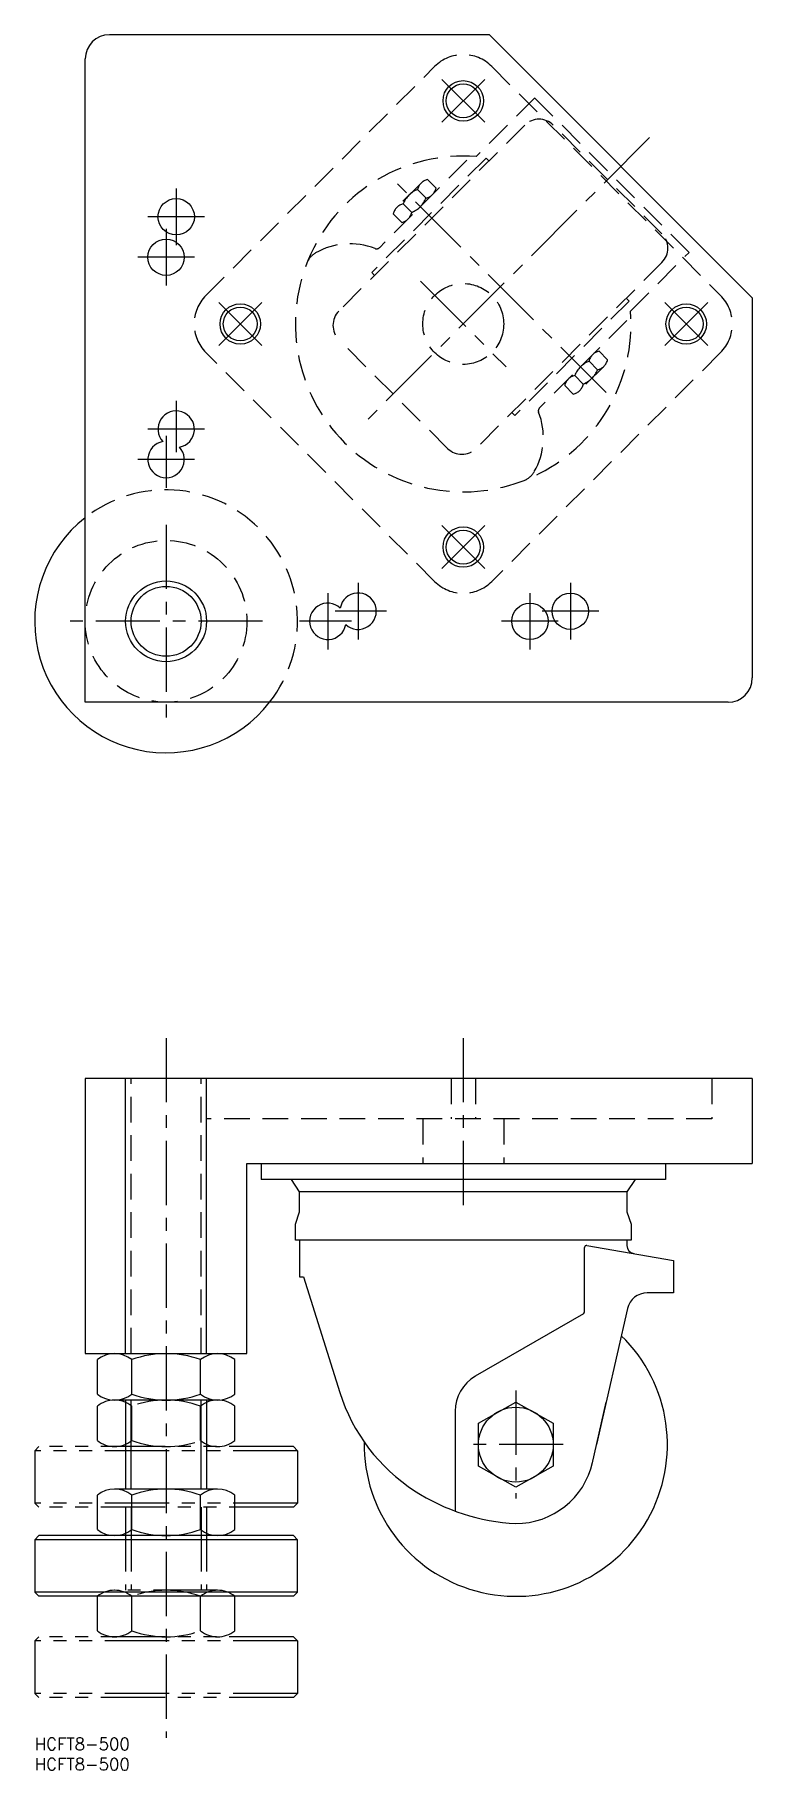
# Model space of a CAD drawing. Extents: x 0 to 178, y -8 to 421.
import ezdxf

# ---------------------------------------------------------------- set-up
doc = ezdxf.new("R2010")
doc.units = 0
doc.header["$LTSCALE"] = 0.5
for name, pattern in [('CENTER', [50.8, 31.75, -6.35, 6.35, -6.35]), ('DASHED', [19.05, 12.7, -6.35]), ('PHANTOM', [63.5, 31.75, -6.35, 6.35, -6.35, 6.35, -6.35])]:
    doc.linetypes.add(name, pattern=pattern)
for name, color, linetype in [('MSM_CENTER', 1, 'CENTER'), ('MSM_CONTINUOUS', 7, 'CONTINUOUS'), ('MSM_DASHED', 4, 'DASHED'), ('MSM_IMAGINARY', 6, 'PHANTOM'), ('MSM_NARROW', 5, 'CONTINUOUS'), ('MSM_PART_NUMBER', 7, 'CONTINUOUS')]:
    doc.layers.add(name, color=color, linetype=linetype)
doc.styles.get("Standard").update_dxf_attribs({"font": 'txt.shx', "height": 3, "bigfont": 'bigfont.shx'})

# ---------------------------------------------------------------- blocks, each defined once
blk = doc.blocks.new('*U2')
at = {"layer": 'MSM_PART_NUMBER'}
blk.add_text('HCFT8-500', height=3, dxfattribs=at).set_placement((0, -3))
blk = doc.blocks.new('*U3')
at = {"layer": 'MSM_PART_NUMBER'}
blk.add_text('HCFT8-500', height=3, dxfattribs=at).set_placement((0, -8))

msp = doc.modelspace()

# ---------------------------------------------------------------- linework, layer by layer
at = {"layer": 'MSM_CENTER'}
for p, q in [((111.3, 409.96), (100.7, 399.35)), ((100.7, 409.96), (111.3, 399.35)), ((152.07, 395.57), (81.6, 325.1)), ((35, 383), (35, 369)), ((141.36, 332.53), (89.03, 384.86)), ((42, 376), (28, 376)), ((32.5, 373), (32.5, 359)), ((39.5, 366), (25.5, 366)), ((95.39, 360.11), (116.61, 338.89)), ((56.15, 354.8), (45.54, 344.2)), ((45.54, 354.8), (56.15, 344.2)), ((166.46, 354.8), (155.85, 344.2)), ((155.85, 354.8), (166.46, 344.2)), ((35, 330.5), (35, 317.83)), ((42, 323.5), (28, 323.5)), ((32.5, 321.83), (32.5, 309)), ((39.5, 316), (25.5, 316)), ((32.5, 299.88), (32.5, 250.82)), ((111.3, 299.65), (100.7, 289.04)), ((100.7, 299.65), (111.3, 289.04)), ((80, 285.5), (80, 271.5)), ((132.5, 285.5), (132.5, 271.5)), ((72.5, 283), (72.5, 269)), ((122.5, 283), (122.5, 269)), ((56.38, 276), (7.32, 276)), ((78.33, 276), (65.5, 276)), ((87, 278.5), (74.33, 278.5)), ((129.5, 276), (115.5, 276)), ((139.5, 278.5), (125.5, 278.5)), ((32.5, 173), (32.5, 0)), ((106, 173), (106, 131.38)), ((119, 85.86), (119, 59.14)), ((130.75, 72.5), (107.25, 72.5))]:
    msp.add_line(p, q, dxfattribs=at)
at = {"layer": 'MSM_CONTINUOUS'}
for p, q in [((112.5, 421), (18.5, 421)), ((112.5, 421), (177.5, 356)), ((12.5, 256), (12.5, 415)), ((177.5, 356), (177.5, 262)), ((169.5, 256), (12.5, 256)), ((171.5, 256), (165.25, 256)), ((12.5, 163), (12.5, 95)), ((177.5, 163), (12.5, 163)), ((22.5, 95), (22.5, 163)), ((42.5, 95), (42.5, 163)), ((177.5, 163), (177.5, 142)), ((52.5, 95), (52.5, 142)), ((52.5, 142), (177.5, 142)), ((56, 142), (56, 138)), ((156, 142), (156, 138)), ((156, 138), (56, 138)), ((65.5, 135), (63.5, 138)), ((148.5, 138), (146.5, 135)), ((65.5, 130), (65.5, 135)), ((146.5, 135), (65.5, 135)), ((146.5, 135), (146.5, 130)), ((64.5, 127), (65.5, 130)), ((146.5, 130), (147.5, 127)), ((64.5, 123), (64.5, 127)), ((147.5, 127), (147.5, 123)), ((147.5, 123), (64.5, 123)), ((65.5, 123), (65.5, 114)), ((136, 105.29), (136, 121.23)), ((136.59, 121.72), (158, 118)), ((146.5, 123), (146.5, 121.68)), ((158, 118), (158, 110)), ((65.5, 114), (66.5, 114)), ((66.5, 114), (75.48, 85.38)), ((158, 110), (151.49, 110)), ((135.75, 104.86), (108.99, 89.39)), ((146.62, 106.11), (139, 72.5)), ((12.5, 95), (52.5, 95)), ((15.5, 85), (15.5, 93.5)), ((24, 85), (24, 93.5)), ((41, 85), (41, 93.5)), ((49.5, 85), (49.5, 93.5)), ((45.25, 83.5), (19.75, 83.5)), ((22.5, 83.5), (22.5, 61.5)), ((42.5, 83.5), (42.5, 61.5)), ((109.75, 77.84), (119, 83)), ((119, 83), (128.25, 77.84)), ((137.9, 67.69), (141.38, 83)), ((104, 80.73), (104, 56.06)), ((109.75, 67.16), (109.75, 77.84)), ((128.25, 77.84), (128.25, 67.16)), ((119, 62), (109.75, 67.16)), ((128.25, 67.16), (119, 62)), ((45.25, 61.5), (19.75, 61.5)), ((15.5, 51.5), (15.5, 60)), ((24, 51.5), (24, 60)), ((41, 51.5), (41, 60)), ((49.5, 51.5), (49.5, 60)), ((1, 50), (0, 49)), ((65, 49), (0, 49)), ((0, 49), (0, 36)), ((64, 50), (1, 50)), ((65, 49), (64, 50)), ((65, 36), (65, 49)), ((65, 36), (0, 36)), ((0, 36), (1, 35)), ((64, 35), (1, 35)), ((65, 36), (64, 35))]:
    msp.add_line(p, q, dxfattribs=at)
for centre, radius in [((106, 404.65), 5), ((106, 404.65), 4.19), ((35, 376), 4.5), ((32.5, 366), 4.5), ((50.85, 349.5), 5), ((50.85, 349.5), 4.19), ((161.15, 349.5), 5), ((161.15, 349.5), 4.19), ((106, 294.35), 5), ((106, 294.35), 4.19), ((32.5, 276), 10), ((32.5, 276), 8.65), ((122.5, 276), 4.5), ((132.5, 278.5), 4.5), ((119, 72.5), 9.25)]:
    msp.add_circle(centre, radius, dxfattribs=at)
for centre, radius, start, end in [((18.5, 415), 6, 90, 180), ((35, 323.5), 4.5, 280.1138, 223.0163), ((32.5, 316), 4.5, 100.1138, 43.0163), ((32.5, 276), 32.5, 127.9799, 322.0201), ((72.5, 276), 4.5, 46.9837, 349.8862), ((80, 278.5), 4.5, 226.9837, 169.8862), ((171.5, 262), 6, 270, 0), ((136.5, 121.23), 0.5, 80.1342, 180), ((148.5, 121.68), 2, 180, 260.1342), ((151.49, 105), 5, 90, 167.2288), ((135.5, 105.29), 0.5, 300.0333, 0), ((119, 72.5), 37.5, 179.0578, 45.8872), ((19.75, 88.23), 6.77, 51.1199, 128.8801), ((32.5, 70.17), 24.83, 69.984, 110.016), ((45.25, 88.23), 6.77, 51.1199, 128.8801), ((114, 80.73), 10, 120.0333, 180), ((19.75, 90.27), 6.77, 231.1199, 308.8801), ((32.5, 108.33), 24.83, 249.984, 290.016), ((45.25, 90.27), 6.77, 231.1199, 308.8801), ((118.42, 98.86), 45, 197.4246, 237.1004), ((119, 72.5), 19.51, 270, 347.0187), ((19.75, 54.73), 6.77, 51.1199, 128.8801), ((32.5, 36.67), 24.83, 69.984, 110.016), ((45.25, 54.73), 6.77, 51.1199, 128.8801), ((121.55, 103.69), 50.76, 237.1004, 267.1226), ((19.75, 56.77), 6.77, 231.1199, 308.8801), ((32.5, 74.83), 24.83, 249.984, 290.016), ((45.25, 56.77), 6.77, 231.1199, 308.8801)]:
    msp.add_arc(centre, radius, start, end, dxfattribs=at)
at = {"layer": 'MSM_DASHED'}
for p, q in [((42.36, 356.57), (98.93, 413.14)), ((113.07, 413.14), (169.64, 356.57)), ((123.68, 405.36), (109.19, 390.88)), ((161.86, 367.18), (123.68, 405.36)), ((121.2, 398.64), (75.24, 352.68)), ((155.14, 371.77), (128.27, 398.64)), ((111.66, 390.51), (83.37, 362.23)), ((112.36, 389.81), (111.66, 390.51)), ((106.89, 389.99), (85.26, 368.36)), ((95.57, 384.33), (89.56, 378.31)), ((96.81, 380.61), (94.69, 382.73)), ((99.28, 383.09), (97.16, 385.21)), ((93.27, 377.08), (91.15, 379.2)), ((90.8, 374.6), (88.68, 376.72)), ((155.14, 364.7), (109.18, 318.74)), ((147.38, 352.69), (161.86, 367.18)), ((84.08, 361.52), (83.37, 362.23)), ((147.01, 355.16), (118.73, 326.87)), ((146.31, 355.86), (147.01, 355.16)), ((146.49, 350.39), (124.86, 328.76)), ((102.11, 318.74), (75.24, 345.61)), ((98.93, 285.86), (42.36, 342.43)), ((169.64, 342.43), (113.07, 285.86)), ((140.83, 339.07), (134.81, 333.06)), ((137.11, 340.31), (139.23, 338.19)), ((139.59, 342.78), (141.71, 340.66)), ((133.58, 336.77), (135.7, 334.65)), ((131.1, 334.3), (133.22, 332.18)), ((118.02, 327.58), (118.73, 326.87)), ((23.85, 95), (23.85, 163)), ((41.15, 95), (41.15, 163)), ((103, 163), (103, 153)), ((109, 163), (109, 153)), ((167.5, 163), (167.5, 153)), ((167.5, 153), (42.5, 153)), ((96, 153), (96, 142)), ((116, 153), (116, 142))]:
    msp.add_line(p, q, dxfattribs=at)
for centre, radius in [((106, 349.5), 10), ((32.5, 276), 20)]:
    msp.add_circle(centre, radius, dxfattribs=at)
for centre, radius, start, end in [((106, 406.07), 10, 45, 135), ((124.74, 395.11), 5, 45, 135), ((106, 349.5), 41.5, 85.587, 4.413), ((97.16, 376.72), 6.5, 112.3801, 157.6199), ((97.91, 381.98), 3.31, 103.1092, 166.8908), ((96.06, 383.84), 3.31, 283.1092, 346.8908), ((91.9, 375.97), 3.31, 103.1092, 166.8908), ((90.8, 383.09), 6.5, 292.3801, 337.6199), ((90.05, 377.83), 3.31, 283.1092, 346.8908), ((77.95, 352.36), 16.96, 68.4232, 119.9013), ((151.61, 368.24), 5, 315, 45), ((71.98, 362.73), 5, 119.9013, 158.7449), ((84.55, 369.07), 1, 248.4232, 315), ((49.43, 349.5), 10, 135, 225), ((162.57, 349.5), 10, 315, 45), ((78.78, 349.15), 5, 135, 225), ((139.59, 334.3), 6.5, 112.3801, 157.6199), ((140.34, 339.56), 3.31, 103.1092, 166.8908), ((138.48, 341.41), 3.31, 283.1092, 346.8908), ((134.33, 333.55), 3.31, 103.1092, 166.8908), ((132.47, 335.4), 3.31, 283.1092, 346.8908), ((133.22, 340.66), 6.5, 292.3801, 337.6199), ((108.86, 321.45), 16.96, 330.0987, 21.5768), ((125.57, 328.05), 1, 135, 201.5768), ((105.65, 322.28), 5, 225, 315), ((119.23, 315.48), 5, 291.2551, 330.0987), ((32.5, 276), 32.5, 322.0201, 127.9799), ((106, 292.93), 10, 225, 315)]:
    msp.add_arc(centre, radius, start, end, dxfattribs=at)
at = {"layer": 'MSM_IMAGINARY'}
for p, q in [((15.5, 73.5), (15.5, 82)), ((24, 73.5), (24, 82)), ((41, 73.5), (41, 82)), ((49.5, 73.5), (49.5, 82)), ((1, 72), (0, 71)), ((65, 71), (0, 71)), ((0, 71), (0, 58)), ((64, 72), (1, 72)), ((64, 72), (65, 71)), ((65, 71), (65, 58)), ((65, 58), (0, 58)), ((0, 58), (1, 57)), ((64, 57), (1, 57)), ((22.5, 57), (22.5, 36.5)), ((23.85, 57), (23.85, 36.5)), ((41.15, 57), (41.15, 36.5)), ((42.5, 57), (42.5, 36.5)), ((65, 58), (64, 57)), ((15.5, 26.5), (15.5, 35)), ((45.25, 36.5), (19.75, 36.5)), ((24, 26.5), (24, 35)), ((41, 26.5), (41, 35)), ((49.5, 26.5), (49.5, 35)), ((1, 25), (0, 24)), ((0, 24), (0, 11)), ((65, 24), (0, 24)), ((64, 25), (1, 25)), ((64, 25), (65, 24)), ((65, 24), (65, 11)), ((65, 11), (0, 11)), ((0, 11), (1, 10)), ((64, 10), (1, 10)), ((65, 11), (64, 10))]:
    msp.add_line(p, q, dxfattribs=at)
for centre, radius, start, end in [((19.75, 76.73), 6.77, 51.1199, 128.8801), ((32.5, 58.67), 24.83, 69.984, 110.016), ((45.25, 76.73), 6.77, 51.1199, 128.8801), ((19.75, 78.77), 6.77, 231.1199, 308.8801), ((32.5, 96.83), 24.83, 249.984, 290.016), ((45.25, 78.77), 6.77, 231.1199, 308.8801), ((19.75, 29.73), 6.77, 51.1199, 128.8801), ((32.5, 11.67), 24.83, 69.984, 110.016), ((45.25, 29.73), 6.77, 51.1199, 128.8801), ((19.75, 31.77), 6.77, 231.1199, 308.8801), ((32.5, 49.83), 24.83, 249.984, 290.016), ((45.25, 31.77), 6.77, 231.1199, 308.8801)]:
    msp.add_arc(centre, radius, start, end, dxfattribs=at)
at = {"layer": 'MSM_NARROW'}
for p, q in [((23.85, 61.5), (23.85, 83.5)), ((41.15, 61.5), (41.15, 83.5))]:
    msp.add_line(p, q, dxfattribs=at)

# ---------------------------------------------------------------- block references
at = {"layer": 'MSM_CONTINUOUS'}
for name in ['*U2', '*U3']:
    msp.add_blockref(name, (0, 0), dxfattribs=at)

doc.saveas('drawing.dxf')
